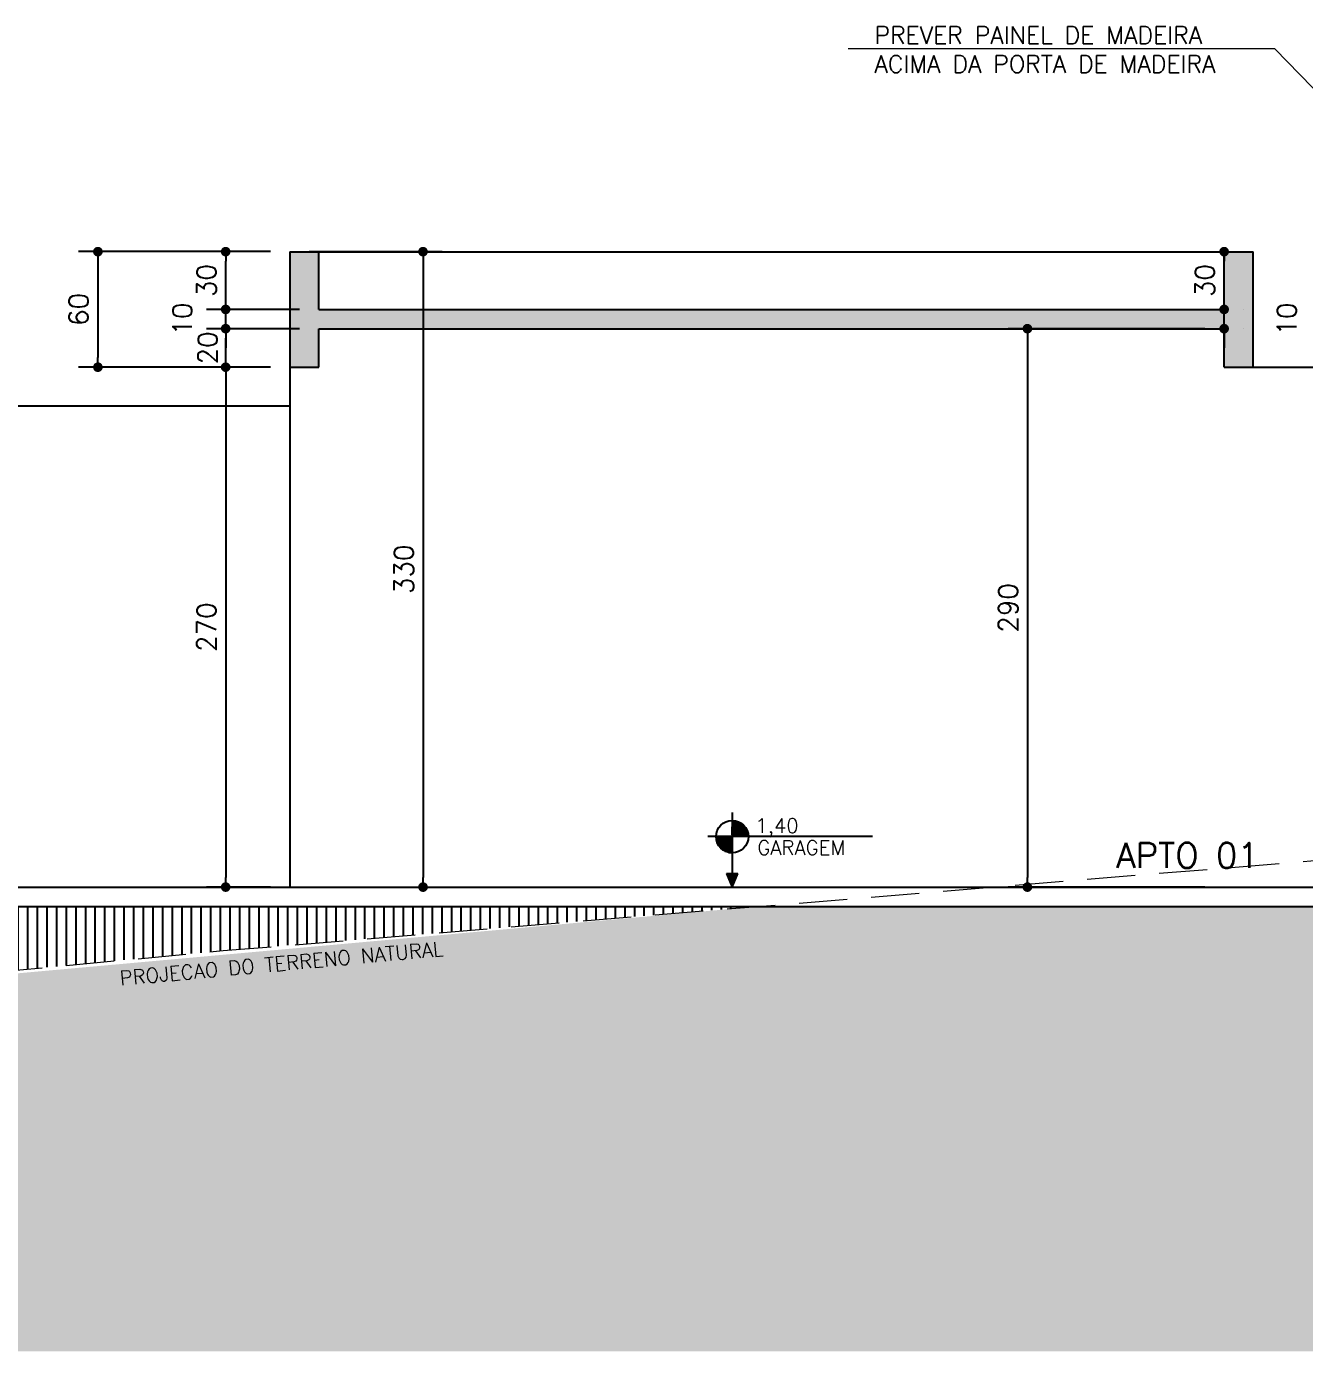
# Model space of a CAD drawing. Header units: inches. Extents: x 580771 to 672494, y 7715997 to 7829530.
# Drawn here: x 652619 to 653283, y 7722176 to 7722864 of the extents above; entities that cross this region are included whole.
import ezdxf

# ---------------------------------------------------------------- set-up
doc = ezdxf.new("R2010")
doc.units = ezdxf.units.IN
doc.header["$MEASUREMENT"] = 0
doc.header["$PDMODE"] = 2
doc.linetypes.add('DASHED2', pattern=[0.375, 0.25, -0.125])
for name, color, linetype in [('02', 2, 'Continuous'), ('Block1', 1, 'Continuous'), ('Layer3', 3, 'Continuous'), ('NIVEL', 2, 'Continuous'), ('P01', 1, 'Continuous'), ('P06', 6, 'Continuous'), ('parede', 6, 'Continuous')]:
    doc.layers.add(name, color=color, linetype=linetype)
doc.layers.add('LINHAS FINAS', color=1, linetype='Continuous', lineweight=9)
doc.layers.add('MEIO_FIO', color=7, linetype='Continuous', lineweight=0)
doc.styles.add('R80E50', font='romans.shx', dxfattribs={"height": 10})
doc.styles.add('ROMANS', font='romans', dxfattribs={"height": 0.2})
doc.dimstyles.new('ARQ50', dxfattribs={"dimscale": 50, "dimtxt": 10, "dimasz": 0.1, "dimexe": 0.2, "dimexo": 0.2, "dimgap": 0.1, "dimtad": 1, "dimdec": 0, "dimzin": 12, "dimdsep": 46, "dimtxsty": 'R80E50', "dimblk1": 'DOT', "dimblk2": 'DOT', "dimsah": 1, "dimcen": 0.4, "dimclrd": 15, "dimclre": 15, "dimclrt": 3, "dimadec": 0, "dimazin": 0, "dimtfac": 1, "dimtdec": 0, "dimtmove": 2, "dimatfit": 3, "dimldrblk": 'DOT', "dimfxl": 0.2, "dimtolj": 1, "dimtzin": 12, "dimarcsym": 0})

# ---------------------------------------------------------------- blocks, each defined once
blk = doc.blocks.new('*X32')
at = {"color": 0}
for p, q in [((-1683.05, 3892), (-1680, 3892)), ((-1683.05, 3891), (-1680, 3891)), ((-1683.05, 3890), (-1680, 3890)), ((-1683.05, 3889), (-1680, 3889)), ((-1683.05, 3888), (-1680, 3888)), ((-1683, 3882), (-1683, 3888)), ((-1682, 3882), (-1682, 3888)), ((-1681, 3882), (-1681, 3888)), ((-1680, 3888), (-1680, 3892.29)), ((-1680, 3882), (-1680, 3888)), ((-1680, 3888), (-1674, 3888)), ((-1680, 3887), (-1674, 3887)), ((-1680, 3886), (-1674, 3886)), ((-1680, 3885), (-1674, 3885)), ((-1680, 3884), (-1674, 3884)), ((-1680, 3883), (-1674, 3883)), ((-1679, 3888), (-1679, 3891.98)), ((-1678, 3888), (-1678, 3891.57)), ((-1677, 3888), (-1677, 3891.05)), ((-1676, 3888), (-1676, 3890.4)), ((-1675, 3888), (-1675, 3889.59)), ((-1674, 3888), (-1674, 3888.57)), ((-1674, 3882), (-1674, 3888)), ((-1674, 3888), (-1673.54, 3888)), ((-1673, 3882), (-1673, 3887.24)), ((-1672, 3882), (-1672, 3885.37)), ((-1695.03, 3880), (-1692, 3880)), ((-1694.93, 3879), (-1692, 3879)), ((-1694.74, 3878), (-1692, 3878)), ((-1694.47, 3877), (-1692, 3877)), ((-1694.1, 3876), (-1692, 3876)), ((-1694, 3875.78), (-1694, 3876)), ((-1693, 3873.98), (-1693, 3876)), ((-1692, 3876), (-1692, 3880.69)), ((-1692, 3872.69), (-1692, 3876)), ((-1692, 3876), (-1686, 3876)), ((-1692, 3875), (-1686, 3875)), ((-1692, 3874), (-1686, 3874)), ((-1691, 3876), (-1691, 3880.69)), ((-1690, 3876), (-1690, 3880.69)), ((-1689, 3876), (-1689, 3880.69)), ((-1688, 3876), (-1688, 3880.69)), ((-1687, 3876), (-1687, 3880.69)), ((-1686, 3876), (-1686, 3880.69)), ((-1686, 3880), (-1683.05, 3880)), ((-1686, 3879), (-1683.05, 3879)), ((-1686, 3878), (-1683.05, 3878)), ((-1686, 3877), (-1683.05, 3877)), ((-1686, 3870), (-1686, 3876)), ((-1686, 3876), (-1683.05, 3876)), ((-1685, 3870), (-1685, 3876)), ((-1684, 3870), (-1684, 3876)), ((-1683.05, 3882), (-1680, 3882)), ((-1683.05, 3881), (-1680, 3881)), ((-1680, 3880.69), (-1680, 3882)), ((-1680, 3882), (-1674, 3882)), ((-1679, 3880.69), (-1679, 3882)), ((-1678, 3880.69), (-1678, 3882)), ((-1677, 3880.69), (-1677, 3882)), ((-1676, 3880.69), (-1676, 3882)), ((-1675, 3880.69), (-1675, 3882)), ((-1674, 3880.69), (-1674, 3882)), ((-1674, 3882), (-1671.12, 3882)), ((-1674, 3881), (-1671.05, 3881)), ((-1692, 3873), (-1686, 3873)), ((-1691.33, 3872), (-1686, 3872)), ((-1690.13, 3871), (-1686, 3871)), ((-1688.51, 3870), (-1686, 3870)), ((-1688, 3869.76), (-1688, 3870)), ((-1687, 3869.36), (-1687, 3870)), ((-1686, 3869.06), (-1686, 3870)), ((-1686, 3870), (-1683.05, 3870)), ((-1685.77, 3869), (-1683.05, 3869))]:
    blk.add_line(p, q, dxfattribs=at)
blk = doc.blocks.new('nível corte')
at = {"layer": 'NIVEL', "color": 2, "linetype": 'Continuous'}
for p, q in [((172038.46, 10236.15), (172038.46, 10197.35)), ((172111.26, 10223.55), (172025.86, 10223.55)), ((172035.46, 10204.35), (172038.46, 10197.35)), ((172035.46, 10204.35), (172041.46, 10204.35)), ((172038.46, 10197.35), (172041.46, 10204.35))]:
    blk.add_line(p, q, dxfattribs=at)
blk.add_circle((172038.46, 10223.55), 8.4, dxfattribs=at)
blk.add_solid([(172035.46, 10204.35), (172038.46, 10197.35), (172041.46, 10204.35), (172038.46, 10197.35)], dxfattribs=at)
at = {"layer": 'NIVEL', "color": 1, "linetype": 'Continuous', "xscale": 0.7000000000116415, "yscale": 0.7000000000116415, "zscale": 0.7000000000116415}
blk.add_blockref('*X32', (173216.6, 7507.07), dxfattribs=at)
blk = doc.blocks.new('_DOT')
at = {"color": 0, "linetype": 'ByBlock'}
blk.add_line((-0.5, 0), (-1, 0), dxfattribs=at)
at = {"color": 0, "linetype": 'ByBlock', "const_width": 0.5}
blk.add_lwpolyline([(-0.25, 0, 1), (0.25, 0, 1)], format="xyb", close=True, dxfattribs=at)
blk = doc.blocks.new('*D333')
at = {"layer": 'Defpoints', "color": 0, "transparency": 16777216}
for p in [(652756.02, 7722686.68), (652722.67, 7722416.68), (652756.02, 7722416.68)]:
    blk.add_point(p, dxfattribs=at)
at = {"layer": 'NIVEL', "color": 15, "lineweight": -2, "transparency": 16777216}
for p, q in [((652746.02, 7722686.68), (652712.67, 7722686.68)), ((652722.67, 7722681.68), (652722.67, 7722421.68)), ((652746.02, 7722416.68), (652712.67, 7722416.68))]:
    blk.add_line(p, q, dxfattribs=at)
at = {"layer": 'NIVEL', "color": 15, "lineweight": -2, "transparency": 16777216, "xscale": 5, "yscale": 5, "zscale": 5}
for p, rotation in [((652722.67, 7722686.68), 90), ((652722.67, 7722416.68), 270)]:
    blk.add_blockref('_DOT', p, dxfattribs=dict(at, rotation=rotation))
at = {"layer": 'NIVEL', "color": 3, "transparency": 16777216, "insert": (652712.67, 7722551.68), "char_height": 10, "attachment_point": 5, "rotation": 90, "style": 'R80E50'}
blk.add_mtext('\\A1;270', dxfattribs=at)
blk = doc.blocks.new('*D334')
at = {"layer": 'Defpoints', "color": 0, "transparency": 16777216}
for p in [(652722.67, 7722706.68), (652771.02, 7722706.68), (652756.02, 7722686.68)]:
    blk.add_point(p, dxfattribs=at)
at = {"layer": 'NIVEL', "color": 15, "lineweight": -2, "transparency": 16777216}
for p, q in [((652761.02, 7722706.68), (652712.67, 7722706.68)), ((652722.67, 7722691.68), (652722.67, 7722701.68)), ((652746.02, 7722686.68), (652712.67, 7722686.68))]:
    blk.add_line(p, q, dxfattribs=at)
at = {"layer": 'NIVEL', "color": 15, "lineweight": -2, "transparency": 16777216, "xscale": 5, "yscale": 5, "zscale": 5}
for p, rotation in [((652722.67, 7722706.68), 90), ((652722.67, 7722686.68), 270)]:
    blk.add_blockref('_DOT', p, dxfattribs=dict(at, rotation=rotation))
at = {"layer": 'NIVEL', "color": 3, "transparency": 16777216, "insert": (652713.33, 7722696.68), "char_height": 10, "attachment_point": 5, "rotation": 90, "style": 'R80E50'}
blk.add_mtext('\\A1;20', dxfattribs=at)
blk = doc.blocks.new('*D335')
at = {"layer": 'Defpoints', "color": 0, "transparency": 16777216}
for p in [(652722.67, 7722716.68), (652771.02, 7722716.68), (652771.02, 7722706.68)]:
    blk.add_point(p, dxfattribs=at)
at = {"layer": 'NIVEL', "color": 15, "lineweight": -2, "transparency": 16777216}
for p, q in [((652722.67, 7722721.68), (652722.67, 7722726.68)), ((652761.02, 7722716.68), (652712.67, 7722716.68)), ((652722.67, 7722706.68), (652722.67, 7722716.68)), ((652761.02, 7722706.68), (652712.67, 7722706.68)), ((652722.67, 7722701.68), (652722.67, 7722696.68))]:
    blk.add_line(p, q, dxfattribs=at)
at = {"layer": 'NIVEL', "color": 15, "lineweight": -2, "transparency": 16777216, "xscale": 5, "yscale": 5, "zscale": 5}
for p, rotation in [((652722.67, 7722716.68), 270), ((652722.67, 7722706.68), 90)]:
    blk.add_blockref('_DOT', p, dxfattribs=dict(at, rotation=rotation))
at = {"layer": 'NIVEL', "color": 3, "transparency": 16777216, "insert": (652700.17, 7722711.68), "char_height": 10, "attachment_point": 5, "rotation": 90, "style": 'R80E50'}
blk.add_mtext('\\A1;10', dxfattribs=at)
blk = doc.blocks.new('*D336')
at = {"layer": 'Defpoints', "color": 0, "transparency": 16777216}
for p in [(652722.67, 7722746.68), (652756.02, 7722746.68), (652771.02, 7722716.68)]:
    blk.add_point(p, dxfattribs=at)
at = {"layer": 'NIVEL', "color": 15, "lineweight": -2, "transparency": 16777216}
for p, q in [((652746.02, 7722746.68), (652712.67, 7722746.68)), ((652722.67, 7722721.68), (652722.67, 7722741.68)), ((652761.02, 7722716.68), (652712.67, 7722716.68))]:
    blk.add_line(p, q, dxfattribs=at)
at = {"layer": 'NIVEL', "color": 15, "lineweight": -2, "transparency": 16777216, "xscale": 5, "yscale": 5, "zscale": 5}
for p, rotation in [((652722.67, 7722746.68), 90), ((652722.67, 7722716.68), 270)]:
    blk.add_blockref('_DOT', p, dxfattribs=dict(at, rotation=rotation))
at = {"layer": 'NIVEL', "color": 3, "transparency": 16777216, "insert": (652712.67, 7722731.68), "char_height": 10, "attachment_point": 5, "rotation": 90, "style": 'R80E50'}
blk.add_mtext('\\A1;30', dxfattribs=at)
blk = doc.blocks.new('*D1328')
at = {"layer": 'Defpoints', "color": 0, "transparency": 16777216}
for p in [(652756.02, 7722746.68), (652756.02, 7722416.68), (652825.13, 7722416.68)]:
    blk.add_point(p, dxfattribs=at)
at = {"layer": 'NIVEL', "color": 15, "lineweight": -2, "transparency": 16777216}
for p, q in [((652766.02, 7722746.68), (652835.13, 7722746.68)), ((652825.13, 7722741.68), (652825.13, 7722421.68)), ((652766.02, 7722416.68), (652835.13, 7722416.68))]:
    blk.add_line(p, q, dxfattribs=at)
at = {"layer": 'NIVEL', "color": 15, "lineweight": -2, "transparency": 16777216, "xscale": 5, "yscale": 5, "zscale": 5}
for p, rotation in [((652825.13, 7722746.68), 90), ((652825.13, 7722416.68), 270)]:
    blk.add_blockref('_DOT', p, dxfattribs=dict(at, rotation=rotation))
at = {"layer": 'NIVEL', "color": 3, "transparency": 16777216, "insert": (652815.13, 7722581.68), "char_height": 10, "attachment_point": 5, "rotation": 90, "style": 'R80E50'}
blk.add_mtext('\\A1;330', dxfattribs=at)
blk = doc.blocks.new('*D1009')
at = {"layer": 'Defpoints', "color": 0, "transparency": 16777216}
for p in [(653241.02, 7722706.68), (653138.9, 7722416.68), (653241.02, 7722416.68)]:
    blk.add_point(p, dxfattribs=at)
at = {"layer": 'NIVEL', "color": 15, "lineweight": -2, "transparency": 16777216}
for p, q in [((653231.02, 7722706.68), (653128.9, 7722706.68)), ((653138.9, 7722701.68), (653138.9, 7722421.68)), ((653231.02, 7722416.68), (653128.9, 7722416.68))]:
    blk.add_line(p, q, dxfattribs=at)
at = {"layer": 'NIVEL', "color": 15, "lineweight": -2, "transparency": 16777216, "xscale": 5, "yscale": 5, "zscale": 5}
for p, rotation in [((653138.9, 7722706.68), 90), ((653138.9, 7722416.68), 270)]:
    blk.add_blockref('_DOT', p, dxfattribs=dict(at, rotation=rotation))
at = {"layer": 'NIVEL', "color": 3, "transparency": 16777216, "insert": (653128.9, 7722561.68), "char_height": 10, "attachment_point": 5, "rotation": 90, "style": 'R80E50'}
blk.add_mtext('\\A1;290', dxfattribs=at)
blk = doc.blocks.new('*D1010')
at = {"layer": 'Defpoints', "color": 0, "transparency": 16777216}
for p in [(653241.02, 7722716.68), (653241.02, 7722716.68), (653241.02, 7722706.68)]:
    blk.add_point(p, dxfattribs=at)
at = {"layer": 'NIVEL', "color": 15, "lineweight": -2, "transparency": 16777216}
for p, q in [((653241.02, 7722721.68), (653241.02, 7722726.68)), ((653241.02, 7722706.68), (653241.02, 7722716.68)), ((653251.02, 7722716.68), (653251.02, 7722716.68)), ((653241.02, 7722701.68), (653241.02, 7722696.68)), ((653251.02, 7722706.68), (653251.02, 7722706.68))]:
    blk.add_line(p, q, dxfattribs=at)
at = {"layer": 'NIVEL', "color": 15, "lineweight": -2, "transparency": 16777216, "xscale": 5, "yscale": 5, "zscale": 5}
for p, rotation in [((653241.02, 7722716.68), 270), ((653241.02, 7722706.68), 90)]:
    blk.add_blockref('_DOT', p, dxfattribs=dict(at, rotation=rotation))
at = {"layer": 'NIVEL', "color": 3, "transparency": 16777216, "insert": (653273.52, 7722711.68), "char_height": 10, "attachment_point": 5, "rotation": 90, "style": 'R80E50'}
blk.add_mtext('\\A1;10', dxfattribs=at)
blk = doc.blocks.new('*D1011')
at = {"layer": 'Defpoints', "color": 0, "transparency": 16777216}
for p in [(653241.02, 7722746.68), (653241.02, 7722746.68), (653241.02, 7722716.68)]:
    blk.add_point(p, dxfattribs=at)
at = {"layer": 'NIVEL', "color": 15, "lineweight": -2, "transparency": 16777216}
for p, q in [((653251.02, 7722746.68), (653251.02, 7722746.68)), ((653241.02, 7722721.68), (653241.02, 7722741.68)), ((653251.02, 7722716.68), (653251.02, 7722716.68))]:
    blk.add_line(p, q, dxfattribs=at)
at = {"layer": 'NIVEL', "color": 15, "lineweight": -2, "transparency": 16777216, "xscale": 5, "yscale": 5, "zscale": 5}
for p, rotation in [((653241.02, 7722746.68), 90), ((653241.02, 7722716.68), 270)]:
    blk.add_blockref('_DOT', p, dxfattribs=dict(at, rotation=rotation))
at = {"layer": 'NIVEL', "color": 3, "transparency": 16777216, "insert": (653231.02, 7722731.68), "char_height": 10, "attachment_point": 5, "rotation": 90, "style": 'R80E50'}
blk.add_mtext('\\A1;30', dxfattribs=at)
blk = doc.blocks.new('*D1012')
at = {"layer": 'Defpoints', "color": 0, "transparency": 16777216}
for p in [(652756.02, 7722746.68), (652656.33, 7722686.68), (652756.02, 7722686.68)]:
    blk.add_point(p, dxfattribs=at)
at = {"layer": 'NIVEL', "color": 15, "lineweight": -2, "transparency": 16777216}
for p, q in [((652746.02, 7722746.68), (652646.33, 7722746.68)), ((652656.33, 7722741.68), (652656.33, 7722691.68)), ((652746.02, 7722686.68), (652646.33, 7722686.68))]:
    blk.add_line(p, q, dxfattribs=at)
at = {"layer": 'NIVEL', "color": 15, "lineweight": -2, "transparency": 16777216, "xscale": 5, "yscale": 5, "zscale": 5}
for p, rotation in [((652656.33, 7722746.68), 90), ((652656.33, 7722686.68), 270)]:
    blk.add_blockref('_DOT', p, dxfattribs=dict(at, rotation=rotation))
at = {"layer": 'NIVEL', "color": 3, "transparency": 16777216, "insert": (652646.33, 7722716.68), "char_height": 10, "attachment_point": 5, "rotation": 90, "style": 'R80E50'}
blk.add_mtext('\\A1;60', dxfattribs=at)

msp = doc.modelspace()

# ---------------------------------------------------------------- hatches: boundary and pattern name
at = {"layer": 'Block1'}
h = msp.add_hatch(dxfattribs=at)
h.set_pattern_fill('EARTH', color=256, scale=150, angle=45, style=0, double=1)
h.paths.add_polyline_path([(656287.019, 7722354.592), (656264.966, 7722354.592), (656262.241, 7722347.166), (656260.186, 7722354.592), (656244.771, 7722354.592), (656244.771, 7722401.677), (655716.019, 7722401.677), (655716.019, 7722367.54), (655693.966, 7722367.54), (655691.241, 7722360.114), (655689.186, 7722367.54), (655673.771, 7722367.54), (655673.771, 7722416.677), (655052.009, 7722416.677), (655052.009, 7722362.849), (655029.957, 7722362.849), (655027.231, 7722355.423), (655025.177, 7722362.849), (655009.761, 7722362.849), (655009.761, 7722416.677), (654573.725, 7722416.677), (654573.725, 7722362.849), (654551.672, 7722362.849), (654548.947, 7722355.423), (654546.892, 7722362.849), (654531.477, 7722362.849), (654531.477, 7722416.677), (654093.267, 7722416.677), (654093.267, 7722362.849), (654071.215, 7722362.849), (654068.489, 7722355.423), (654066.434, 7722362.849), (654051.019, 7722362.849), (654051.019, 7722401.677), (653866.019, 7722401.677), (653866.019, 7722362.849), (653843.966, 7722362.849), (653841.241, 7722355.423), (653839.186, 7722362.849), (653823.771, 7722362.849), (653823.771, 7722416.677), (653463.267, 7722416.677), (653463.267, 7722369.592), (653441.215, 7722369.592), (653438.489, 7722362.166), (653436.434, 7722369.592), (653421.019, 7722369.592), (653421.019, 7722406.677), (652999.618, 7722406.677), (652191.844, 7722333.677), (651673.557, 7722283.677), (651357.848, 7722277.279), (651358.916, 7722224.591), (651335.796, 7722224.591), (651333.07, 7722217.165), (651331.015, 7722224.591), (651316.103, 7722224.591), (651316.103, 7722175.5), (656287.019, 7722175.5)])
h.paths.add_polyline_path([(652667.672, 7722363.688), (652861.678, 7722381.496), (652860.649, 7722392.699), (652666.644, 7722374.891)], flags=24)
h = msp.add_hatch(dxfattribs=at)
h.set_pattern_fill('_USER', color=256, scale=5, angle=90, style=0, pattern_type=0)
h.set_pattern_definition([(90, (0, 0), (-5, 3e-16), [])])
h.paths.add_polyline_path([(652721.406, 7722383.677), (652999.618, 7722406.677), (652242, 7722406.677), (652242, 7722359.59), (652225.929, 7722359.59), (652222.618, 7722366.865), (652217.222, 7722352.163), (652215.168, 7722359.59), (652200.019, 7722359.59), (652200.019, 7722406.561), (651385.023, 7722282.089), (651673.557, 7722283.677), (652191.844, 7722333.677)])
at = {"layer": 'P01'}
h = msp.add_hatch(dxfattribs=at)
h.set_pattern_fill('AR-CONC', color=256, scale=2)
h.set_pattern_definition([(50, (-1901.658, -30568.503), (14.345203652, -1.2550427), [1.5, -16.5]), (355, (-1901.658, -30568.503), (-2.775026672, 15.043842674), [1.2, -13.2]), (100.45144446, (-1900.463, -30568.608), (11.570176935, 13.78879982), [1.27480384, -14.02284224]), (46.1842, (-1901.658, -30564.503), (21.344826613, -3.310385616), [2.25, -24.75]), (96.6356355, (-1899.88, -30564.78), (18.693238913, 19.482372015), [1.91220684, -21.0342752]), (351.184164, (-1901.658, -30564.503), (18.6932389, 19.482372005), [1.8, -19.80000002]), (21, (-1899.658, -30565.503), (11.938141042, -8.052377813), [1.5, -16.5]), (326, (-1899.658, -30565.503), (4.866306638, 14.5030009), [1.2, -13.2]), (71.45144474, (-1898.663, -30566.174), (16.804447535, 6.450623056), [1.2748038, -14.02284224]), (37.5, (-1901.658, -30568.503), (0.2431971063, 6.6578770766), [0, -13.04, 0, -13.4, 0, -13.25]), (7.5, (-1901.658, -30568.503), (5.261390749, 7.8882342376), [0, -7.64, 0, -12.74, 0, -5.05]), (327.5, (-1906.118, -30568.503), (10.6764487234, -0.4510974347), [0, -5, 0, -15.6, 0, -20.7]), (317.5, (-1908.118, -30568.503), (11.663723387, 2.002099647), [0, -6.5, 0, -10.36, 0, -14.7])])
h.paths.add_polyline_path([(653256.019, 7722746.677), (653241.019, 7722746.677), (653241.019, 7722716.677), (652771.019, 7722716.677), (652771.019, 7722746.677), (652756.019, 7722746.677), (652756.019, 7722686.677), (652771.019, 7722686.677), (652771.019, 7722706.677), (653241.019, 7722706.677), (653241.019, 7722686.677), (653256.019, 7722686.677)])

# ---------------------------------------------------------------- linework, layer by layer
at = {"layer": 'LINHAS FINAS', "lineweight": 5}
msp.add_lwpolyline([(653422.794, 7722692.326), (653267.26, 7722852.032), (653045.904, 7722852.032)], dxfattribs=at)
at = {"layer": 'MEIO_FIO', "color": 2, "linetype": 'DASHED2', "ltscale": 100}
msp.add_lwpolyline([(651310.321, 7722281.677), (651673.557, 7722283.677), (652191.844, 7722333.677), (652721.406, 7722383.677), (653326.215, 7722433.677), (654085.638, 7722483.677), (654790.258, 7722533.677), (655642.008, 7722583.677), (656297.195, 7722611.405)], dxfattribs=at)
at = {"layer": 'NIVEL'}
for p, q in [((652756.019, 7722686.677), (652756.019, 7722416.677)), ((652215.162, 7722666.677), (652756.019, 7722666.677))]:
    msp.add_line(p, q, dxfattribs=at)
at = {"layer": 'parede'}
for p, q in [((652756.019, 7722746.677), (652756.019, 7722686.677)), ((652756.019, 7722746.677), (652771.019, 7722746.677)), ((652771.019, 7722716.677), (652771.019, 7722746.677)), ((653241.019, 7722716.677), (653241.019, 7722746.677)), ((653241.019, 7722746.677), (653256.019, 7722746.677)), ((653256.019, 7722686.677), (653256.019, 7722746.677)), ((652771.019, 7722716.677), (653241.019, 7722716.677)), ((652771.019, 7722686.677), (652771.019, 7722706.677)), ((652771.019, 7722706.677), (653241.019, 7722706.677)), ((653241.019, 7722686.677), (653241.019, 7722706.677)), ((652756.019, 7722686.677), (652771.019, 7722686.677)), ((653241.019, 7722686.677), (653256.019, 7722686.677)), ((652200.019, 7722416.677), (653421.019, 7722416.677)), ((652242, 7722406.677), (653421.019, 7722406.677))]:
    msp.add_line(p, q, dxfattribs=at)
at = {"layer": 'parede', "color": 2}
for p, q in [((652771.019, 7722746.677), (653241.019, 7722746.677)), ((653256.019, 7722686.677), (653341.019, 7722686.677))]:
    msp.add_line(p, q, dxfattribs=at)

# ---------------------------------------------------------------- block references
at = {"layer": 'P06'}
msp.add_blockref('nível corte', (480947.178, 7712219.332), dxfattribs=at)

# ---------------------------------------------------------------- texts
at = {"layer": '02', "insert": (653059.492, 7722863.613), "char_height": 9, "width": 226.61284, "attachment_point": 1, "style": 'R80E50'}
msp.add_mtext('PREVER PAINEL DE MADEIRA\\PACIMA DA PORTA DE MADEIRA', dxfattribs=at)
at = {"layer": 'Layer3', "style": 'R80E50'}
msp.add_text('APTO 01', height=13, dxfattribs=at).set_placement((653184.987, 7722426.666))
at = {"layer": 'NIVEL', "style": 'ROMANS'}
for s, p in [('1,40', (652997.62, 7722444.885)), ('GARAGEM', (652998.662, 7722433.438))]:
    msp.add_text(s, height=7.5, dxfattribs=at).set_placement(p)
msp.add_text('PROJECAO DO TERRENO NATURAL', height=7.5, rotation=5.244655, dxfattribs=at).set_placement((652667.945, 7722365.596))

# ---------------------------------------------------------------- dimensions: what is measured, and where the dimension line sits
at = {"layer": 'NIVEL'}
for base, p1, p2, picture, middle in [((652656.328, 7722686.677), (652756.019, 7722746.677), (652756.019, 7722686.677), '*D1012', (652646.328, 7722716.677)), ((652722.672, 7722746.677), (652771.019, 7722716.677), (652756.019, 7722746.677), '*D336', (652712.672, 7722731.677)), ((652825.134, 7722416.677), (652756.019, 7722746.677), (652756.019, 7722416.677), '*D1328', (652815.134, 7722581.677)), ((653241.019, 7722746.677), (653241.019, 7722716.677), (653241.019, 7722746.677), '*D1011', (653231.019, 7722731.677)), ((652722.672, 7722716.677), (652771.019, 7722706.677), (652771.019, 7722716.677), '*D335', (652700.172, 7722711.677)), ((653241.019, 7722716.677), (653241.019, 7722706.677), (653241.019, 7722716.677), '*D1010', (653273.519, 7722711.677)), ((653138.901, 7722416.677), (653241.019, 7722706.677), (653241.019, 7722416.677), '*D1009', (653128.901, 7722561.677)), ((652722.672, 7722416.677), (652756.019, 7722686.677), (652756.019, 7722416.677), '*D333', (652712.672, 7722551.677))]:
    dim = msp.add_linear_dim(base=base, p1=p1, p2=p2, angle=90, dimstyle='ARQ50', dxfattribs=at)
    dim.commit()
    dim.dimension.update_dxf_attribs({"geometry": picture, "text_midpoint": middle})
dim = msp.add_linear_dim(base=(652722.672, 7722706.677), p1=(652756.019, 7722686.677), p2=(652771.019, 7722706.677), angle=90, dimstyle='ARQ50', dxfattribs=at)
dim.commit()
dim.dimension.update_dxf_attribs({"geometry": '*D334', "text_midpoint": (652713.328, 7722696.677), "dimtype": 160})

doc.saveas('drawing.dxf')
